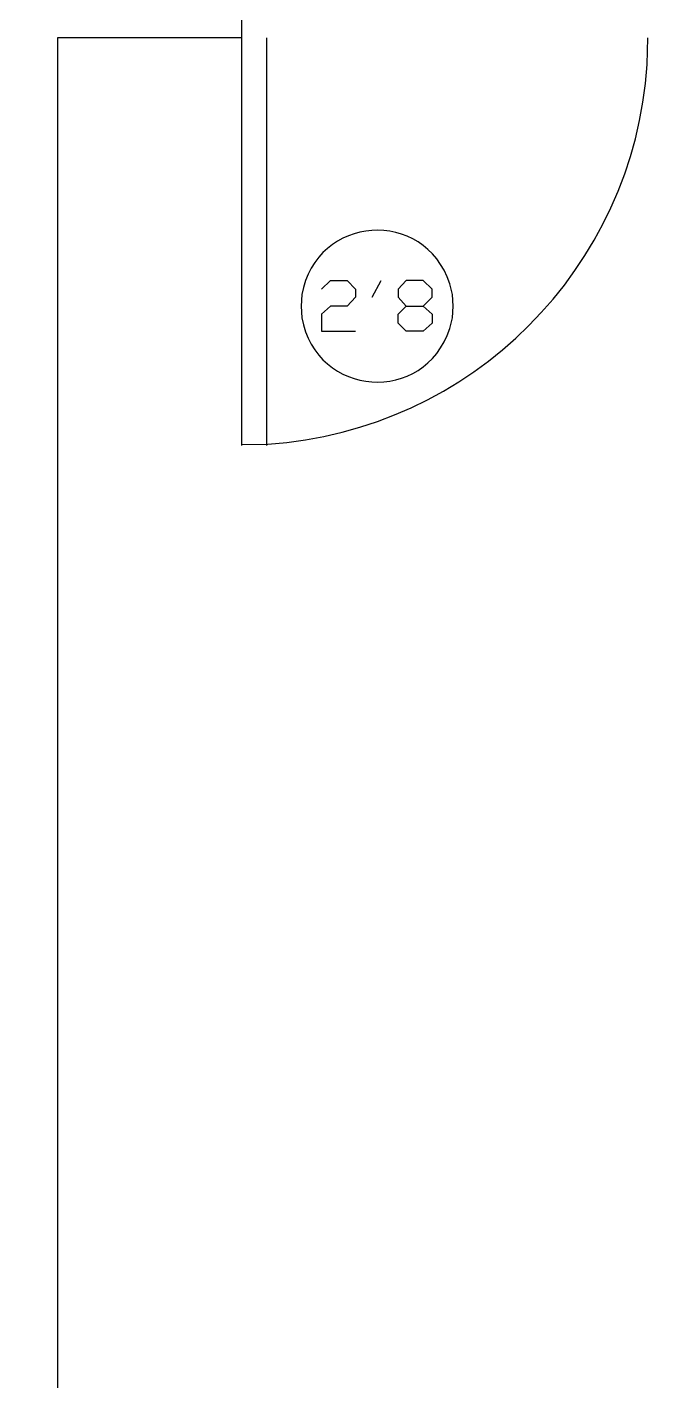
# Model space of a CAD drawing. Header units: inches. Extents: x -167 to 6071, y -6287 to -2731.
# Drawn here: x 1158 to 1206.8, y -5981.6 to -5875.2 of the extents above; entities that cross this region are included whole.
import ezdxf

# ---------------------------------------------------------------- set-up
doc = ezdxf.new("R2010")
doc.units = ezdxf.units.IN
doc.header["$LTSCALE"] = 96
doc.header["$MEASUREMENT"] = 0
doc.layers.add('PDF_Geometry', color=7, linetype='Continuous', true_color=0x4a4a4a)

msp = doc.modelspace()

# ---------------------------------------------------------------- linework, layer by layer
at = {"layer": 'PDF_Geometry', "color": 7}
for points in [[(1174.89, -5872.58), (1174.89, -5876.1), (1174.89, -5908.1)], [(1174.89, -5876.1), (1160.44, -5876.1), (1160.44, -5990.82), (1156.92, -5990.82), (1156.92, -5961.11), (1096.92, -5961.11), (1096.92, -6048.58), (1156.92, -6048.58), (1156.92, -6018.82), (1160.44, -6018.82), (1160.44, -6048.58), (1178.94, -6048.58), (1178.94, -6052.04), (1096.92, -6052.04), (1096.92, -6070.07), (1086.94, -6070.07), (1086.94, -5997.59), (1073.66, -5997.59), (1073.66, -5994.07)], [(1176.86, -5876.1), (1176.86, -5908.1)]]:
    msp.add_lwpolyline(points, dxfattribs=at)
at = {"layer": 'PDF_Geometry'}
msp.add_lwpolyline([(1174.89, -5908.04), (1176.97, -5907.99, 0.376107), (1206.78, -5878.18), (1206.84, -5876.1)], format="xyb", dxfattribs=at)
for points in [[(1181.18, -5895.83), (1181.88, -5895.14), (1183.21, -5895.14), (1183.85, -5895.83), (1183.85, -5896.47), (1183.21, -5897.16), (1181.88, -5897.16), (1181.18, -5897.8), (1181.18, -5899.14), (1183.85, -5899.14)], [(1185.18, -5896.47), (1185.88, -5895.14)], [(1189.18, -5897.16), (1189.88, -5897.8), (1189.88, -5898.5), (1189.18, -5899.14), (1187.85, -5899.14), (1187.21, -5898.5), (1187.21, -5897.8), (1187.85, -5897.16), (1189.18, -5897.16), (1189.88, -5896.47), (1189.88, -5895.83), (1189.18, -5895.14), (1187.85, -5895.14), (1187.21, -5895.83), (1187.21, -5896.47), (1187.85, -5897.16)], [(1191.26, -5898.92), (1191.48, -5898.07), (1191.53, -5897.16), (1191.48, -5896.26), (1191.26, -5895.4)], [(1179.64, -5896.26), (1179.58, -5897.16), (1179.64, -5898.07)]]:
    msp.add_lwpolyline(points, dxfattribs=at)
for points in [[(1191.26, -5895.4), (1189.28, -5889.39), (1180.78, -5889.96), (1179.64, -5896.26)], [(1179.64, -5898.07), (1180.78, -5904.36), (1189.28, -5904.94), (1191.26, -5898.92)]]:
    msp.add_open_spline(points, degree=3, dxfattribs=at)

doc.saveas('drawing.dxf')
